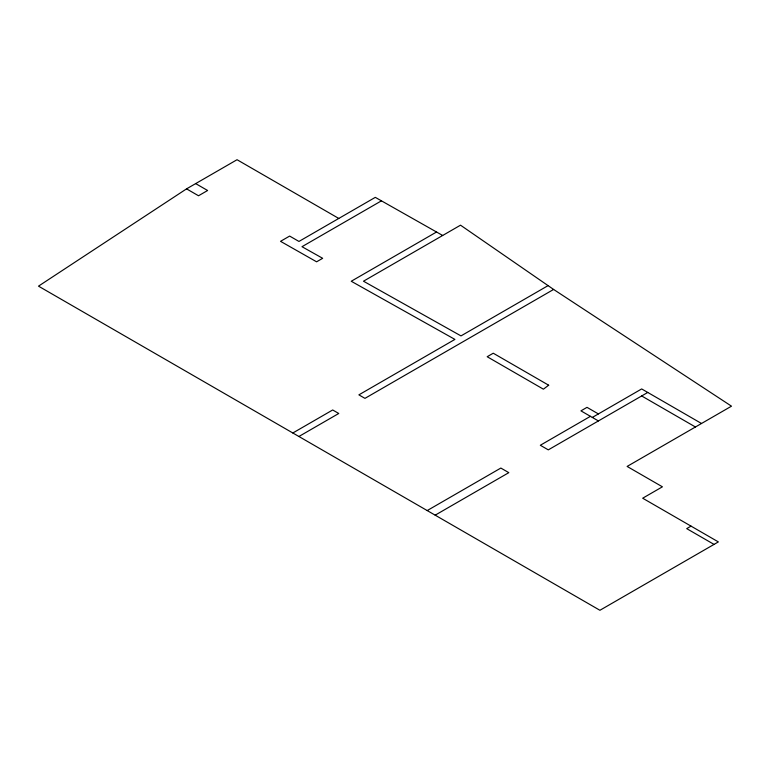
<?xml version="1.0" encoding="UTF-8"?>
<svg xmlns="http://www.w3.org/2000/svg" width="770" height="770" viewBox="0 0 770 770"><rect width="100%" height="100%" fill="white"/><g stroke="black" fill="none" stroke-linecap="round" stroke-linejoin="round"><path stroke-width="1.16" d="M338.781 218.449L237.044 159.717L186.561 188.862L38.5 286.151L599.917 610.283L718.362 541.907L642.681 498.209L662.421 486.813L627.117 466.437L731.5 406.175L553.611 289.443L460.518 225.177L363.478 281.204L460.989 335.903L548.076 285.622M381.371 200.874L301.984 246.698L322.668 258.306L316.595 261.81L280.53 241.328L289.645 236.072L298.953 241.443L375.298 197.361L442.673 235.476M436.6 231.972L351.245 281.252L454.916 339.406L358.878 394.856L364.951 398.36L553.611 289.443M292.831 432.99L332.688 409.977L338.762 413.48L298.904 436.494M427.206 510.568L500.847 468.054L508.816 472.655L435.175 515.168M590.426 416.329L540.319 445.262L548.298 449.863L647.743 392.45M592.322 417.427L641.67 388.937L701.509 423.49M691.027 526.122L686.705 528.624L714.031 544.4M641.67 395.953L695.435 426.994M598.396 413.923L587.01 407.349L580.936 410.853L598.396 420.94M195.676 183.606L207.621 190.498L198.516 195.763L186.561 188.862M548.673 385.212L543.399 389.177L487.179 356.722L493.252 353.218L548.673 385.212"/></g></svg>
